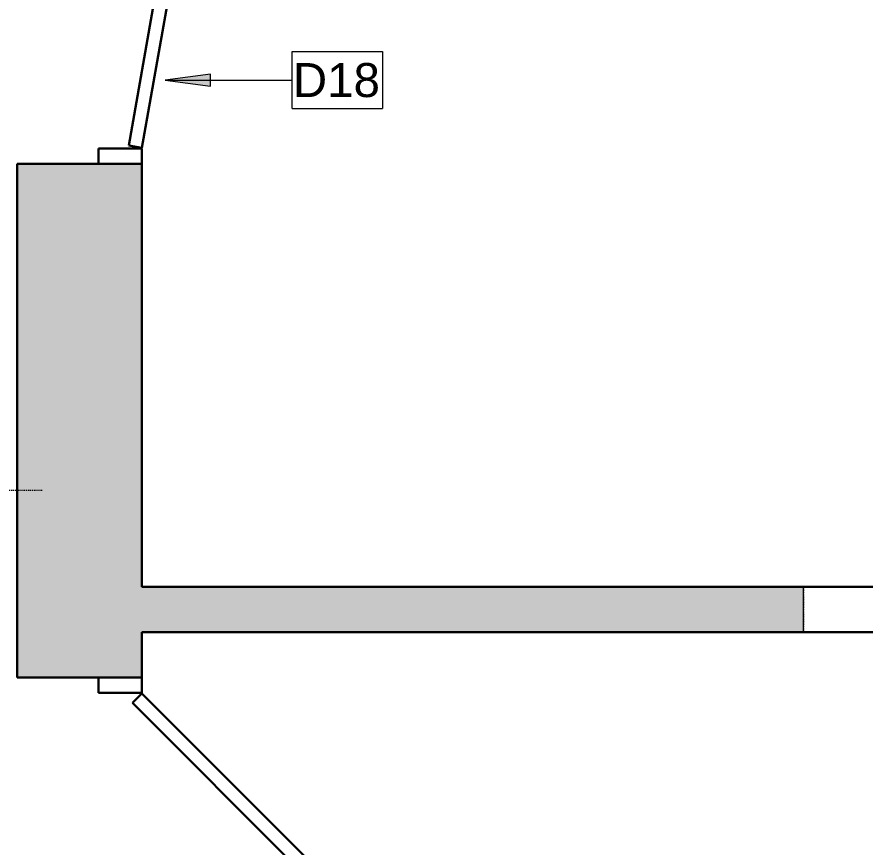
# Model space of a CAD drawing. Header units: inches. Extents: x -1176 to 1551, y -3558 to 978.
# Drawn here: x 464.2 to 576.5, y 408.3 to 518.2 of the extents above; entities that cross this region are included whole.
import ezdxf

# ---------------------------------------------------------------- set-up
doc = ezdxf.new("R2010")
doc.units = ezdxf.units.IN
doc.header["$MEASUREMENT"] = 0
doc.linetypes.add('Dash', pattern=[0.25, 0.125, -0.125])
doc.linetypes.add('Demolished', pattern=[0.1875, 0.125, -0.0625])
for name, color, linetype, lineweight in [('A-ANNO-KEYN', 231, 'Continuous', 9), ('A-DETL', 90, 'Continuous', 9), ('A-DOOR', 31, 'Continuous', 18), ('A-DOOR-FRAM', 31, 'Continuous', 30), ('A-WALL', 113, 'Continuous', 18), ('A-WALL-PATT', 111, 'Continuous', 18)]:
    doc.layers.add(name, color=color, linetype=linetype, lineweight=lineweight)
doc.styles.add('Arial', font='arial.ttf', dxfattribs={"height": 4.5})

# ---------------------------------------------------------------- blocks, each defined once
blk = doc.blocks.new('Single Flush - D2 2_8_ X 8_-7364777-1st Floor Demo')
at = {"layer": 'A-DOOR', "color": 8, "lineweight": 30}
for p, q in [((-7.83, -29.51), (14.67, -7.01)), ((14.67, -7.01), (15.91, -8.25)), ((15.91, -8.25), (-6.59, -30.74)), ((-6.59, -30.74), (-7.83, -29.51))]:
    blk.add_line(p, q, dxfattribs=at)
at = {"layer": 'A-DOOR', "lineweight": 9}
blk.add_arc((15.91, -8.25), 31.81, 179.5, 225, dxfattribs=at)
at = {"layer": 'A-DOOR-FRAM', "color": 8}
for p, q in [((-18, -2.5), (-18, -8.25)), ((-18, -2.5), (-16, -2.5)), ((-16, -2.5), (-16, -8.25)), ((16, -2.5), (16, -8.25)), ((16, -2.5), (18, -2.5)), ((18, -2.5), (18, -8.25)), ((-18, -8.25), (-16, -8.25)), ((16, -8.25), (18, -8.25))]:
    blk.add_line(p, q, dxfattribs=at)
blk = doc.blocks.new('Single Flush - D2 2_8_ X 8_-7593328-1st Floor Demo')
at = {"layer": 'A-DOOR', "color": 8, "lineweight": 30}
for p, q in [((-15.42, 13.77), (-15.73, 12.05)), ((15.91, 8.25), (-15.42, 13.77)), ((-15.73, 12.05), (15.6, 6.53)), ((15.6, 6.53), (15.91, 8.25))]:
    blk.add_line(p, q, dxfattribs=at)
at = {"layer": 'A-DOOR', "lineweight": 9}
blk.add_arc((15.91, 8.25), 31.81, 170, 180.5, dxfattribs=at)
at = {"layer": 'A-DOOR-FRAM', "color": 8}
for p, q in [((-18, 2.5), (-18, 8.25)), ((-18, 8.25), (-16, 8.25)), ((-16, 2.5), (-16, 8.25)), ((16, 2.5), (16, 8.25)), ((16, 8.25), (18, 8.25)), ((18, 2.5), (18, 8.25)), ((-18, 2.5), (-16, 2.5)), ((16, 2.5), (18, 2.5))]:
    blk.add_line(p, q, dxfattribs=at)
blk = doc.blocks.new('Keynote Tag - Keynote Number - Boxed-135510-1st Floor Demo')
at = {"layer": 'A-ANNO-KEYN'}
for p, q in [((-0.125, -0.0792), (-0.125, 0.0781)), ((-0.125, 0.0781), (0.125, 0.0781)), ((0.125, 0.0781), (0.125, -0.0792)), ((-0.125, -0.0792), (0.125, -0.0792))]:
    blk.add_line(p, q, dxfattribs=at)

msp = doc.modelspace()

# ---------------------------------------------------------------- hatches: boundary and pattern name
at = {"layer": 'A-ANNO-KEYN'}
msp.add_hatch(color=256, dxfattribs=at).paths.add_polyline_path([(483.85, 509.83), (489.85, 509.04), (489.85, 510.62)], flags=0)
at = {"layer": 'A-WALL-PATT', "lineweight": 9}
h = msp.add_hatch(color=7, dxfattribs=at)
h.paths.add_polyline_path([(464.28, -1.17), (480.78, -1.17), (480.78, 123.89), (464.28, 123.89), (464.28, 22.83)], flags=0)
h.paths.add_polyline_path([(480.78, 163.89), (480.78, 167.2), (464.28, 167.2), (464.28, 163.89), (465.75, 163.89)], flags=0)
h.paths.add_polyline_path([(480.78, 303.2), (480.78, 394.76), (464.28, 394.76), (464.28, 303.2)], flags=0)
h.paths.add_polyline_path([(464.28, 430.76), (480.78, 430.76), (480.78, 498.76), (464.28, 498.76), (464.28, 443.82)], flags=0)
h.paths.add_polyline_path([(480.78, 534.76), (480.78, 814.52), (464.28, 814.52), (464.28, 534.76), (465.75, 534.76)], flags=0)
h = msp.add_hatch(color=7, dxfattribs=at)
h.paths.add_polyline_path([(1087.74, 436.76), (1087.74, 442.76), (1003.74, 442.76), (1003.74, 436.76), (1029.95, 436.76)], flags=0)
h.paths.add_polyline_path([(645.78, 436.76), (645.78, 442.76), (608.4, 442.76), (608.4, 436.76)], flags=0)
h.paths.add_polyline_path([(935.92, 436.76), (969.36, 436.76), (969.36, 442.76), (880.49, 442.76), (880.49, 436.76)], flags=0)
h.paths.add_polyline_path([(846.49, 436.76), (846.49, 442.76), (679.78, 442.76), (679.78, 436.76), (841.88, 436.76)], flags=0)
h.paths.add_polyline_path([(480.78, 436.76), (568.4, 436.76), (568.4, 442.76), (480.78, 442.76)], flags=0)

# ---------------------------------------------------------------- linework, layer by layer
at = {"layer": 'A-ANNO-KEYN'}
for p, q in [((489.85, 510.62), (483.85, 509.83)), ((483.85, 509.83), (489.85, 509.04)), ((483.85, 509.83), (500.66, 509.83)), ((489.85, 509.04), (489.85, 510.62))]:
    msp.add_line(p, q, dxfattribs=at)
at = {"layer": 'A-DETL', "linetype": 'Dash', "lineweight": 18}
msp.add_line((467.59, 455.51), (381.96, 455.51), dxfattribs=at)
at = {"layer": 'A-WALL', "color": 8, "lineweight": 30}
for p, q in [((464.28, 498.76), (464.28, 430.76)), ((480.78, 498.76), (464.28, 498.76)), ((480.78, 442.76), (480.78, 498.76)), ((645.78, 442.76), (480.78, 442.76)), ((480.78, 430.76), (480.78, 436.76)), ((480.78, 436.76), (645.78, 436.76)), ((464.28, 430.76), (480.78, 430.76))]:
    msp.add_line(p, q, dxfattribs=at)
at = {"layer": 'A-WALL', "lineweight": 9}
msp.add_line((568.4, 436.76), (568.4, 442.76), dxfattribs=at)
at = {"layer": 'A-WALL', "color": 7, "linetype": 'Demolished', "lineweight": 9}
msp.add_line((568.4, 442.76), (568.4, 436.76), dxfattribs=at)

# ---------------------------------------------------------------- block references
at = {"layer": 'A-ANNO-KEYN', "xscale": 47.99999999999997, "yscale": 47.99999999999997, "zscale": 47.99999999999997}
msp.add_blockref('Keynote Tag - Keynote Number - Boxed-135510-1st Floor Demo', (506.66, 509.85), dxfattribs=at)
at = {"layer": 'A-DOOR'}
for name, p, rotation in [('Single Flush - D2 2_8_ X 8_-7593328-1st Floor Demo', (472.53, 516.76), 269.9999999999999), ('Single Flush - D2 2_8_ X 8_-7364777-1st Floor Demo', (472.53, 412.76), 89.9999999999999)]:
    msp.add_blockref(name, p, dxfattribs=dict(at, rotation=rotation))

# ---------------------------------------------------------------- texts
at = {"layer": 'A-ANNO-KEYN', "insert": (500.77, 512.08), "char_height": 4.5, "width": 14.0895, "attachment_point": 1, "style": 'Arial'}
msp.add_mtext('D18', dxfattribs=at)

doc.saveas('drawing.dxf')
